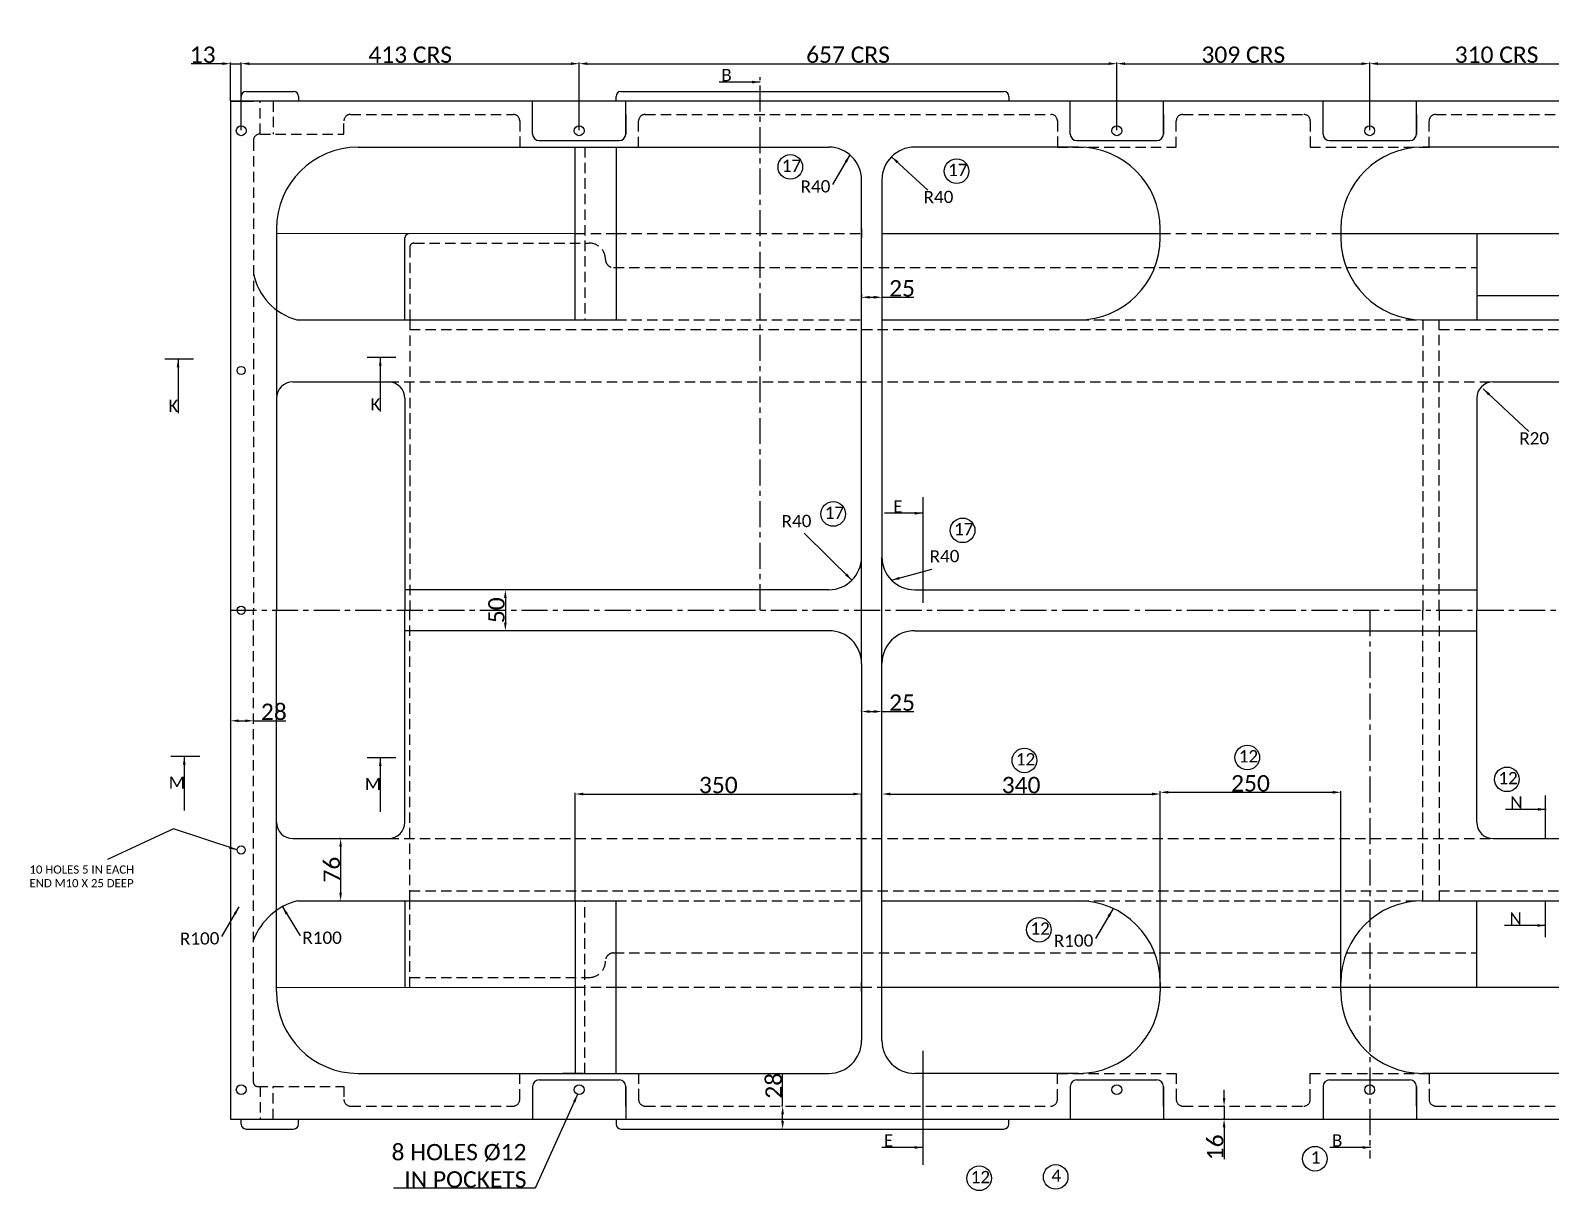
# Model space of a CAD drawing. Header units: millimetres. Extents: x -5330 to 2986, y -1292 to 4589.
# Drawn here: x 43 to 1901, y 1012 to 2430 of the extents above; entities that cross this region are included whole.
import ezdxf

# ---------------------------------------------------------------- set-up
doc = ezdxf.new("R2010")
doc.units = ezdxf.units.MM
doc.linetypes.add('CENTER', pattern=[50.8, 31.75, -6.35, 6.35, -6.35])
doc.linetypes.add('DASH2', pattern=[19.05, 12.7, -6.35])
for name, color, linetype in [('centre', 5, 'CENTER'), ('dot', 1, 'DASH2'), ('object', 7, 'Continuous')]:
    doc.layers.add(name, color=color, linetype=linetype)
doc.layers.add('dimension', color=2, linetype='Continuous', lineweight=25)
doc.styles.get("Standard").update_dxf_attribs({"font": 'calibril.ttf'})
doc.dimstyles.new('ISO-25', dxfattribs={"dimtxt": 20, "dimasz": 10, "dimexe": 1.25, "dimexo": 0.625, "dimtad": 1, "dimdsep": 46, "dimtxsty": 'Standard', "dimcen": 2.5, "dimclrt": 256, "dimadec": 0, "dimazin": 0, "dimtfac": 1, "dimtmove": 0, "dimatfit": 3, "dimfxl": 1, "dimtfillclr": 256, "dimarcsym": 0})

# ---------------------------------------------------------------- blocks, each defined once
blk = doc.blocks.new('*D143')
at = {"layer": 'Defpoints', "color": 0, "transparency": 16777216}
for p in [(962.6, 1114.9), (962.6, 1114.9), (962.6, 1086.9)]:
    blk.add_point(p, dxfattribs=at)
at = {"layer": 'dimension', "color": 0, "lineweight": -2, "transparency": 16777216}
for p, q in [((962.6, 1114.9), (962.6, 1154.7)), ((961.9, 1114.9), (961.3, 1114.9)), ((962.6, 1096.9), (962.6, 1104.9)), ((961.9, 1086.9), (961.3, 1086.9))]:
    blk.add_line(p, q, dxfattribs=at)
at = {"layer": 'dimension', "color": 0, "transparency": 16777216}
for points in [[(964.2, 1104.9), (960.9, 1104.9), (962.6, 1114.9)], [(960.9, 1096.9), (964.2, 1096.9), (962.6, 1086.9)]]:
    blk.add_solid(points, dxfattribs=at)
at = {"layer": 'dimension', "transparency": 16777216, "insert": (951.7, 1139.8), "char_height": 20, "attachment_point": 5, "rotation": 90}
blk.add_mtext('28', dxfattribs=at)
blk = doc.blocks.new('*D152')
at = {"layer": 'Defpoints', "color": 0, "transparency": 16777216}
for p in [(1502, 1114.9), (1502, 1098.9), (1502, 1098.9)]:
    blk.add_point(p, dxfattribs=at)
at = {"layer": 'dimension', "color": 0, "lineweight": -2, "transparency": 16777216}
for p, q in [((1502, 1124.9), (1502, 1134.9)), ((1501.4, 1114.9), (1500.8, 1114.9)), ((1502, 1114.9), (1502, 1098.9)), ((1501.4, 1098.9), (1500.8, 1098.9)), ((1502, 1088.9), (1502, 1050))]:
    blk.add_line(p, q, dxfattribs=at)
at = {"layer": 'dimension', "color": 0, "transparency": 16777216}
for points in [[(1500.4, 1124.9), (1503.7, 1124.9), (1502, 1114.9)], [(1503.7, 1088.9), (1500.4, 1088.9), (1502, 1098.9)]]:
    blk.add_solid(points, dxfattribs=at)
at = {"layer": 'dimension', "transparency": 16777216, "insert": (1491.2, 1064.5), "char_height": 20, "attachment_point": 5, "rotation": 90}
blk.add_mtext('16', dxfattribs=at)
blk = doc.blocks.new('*D153')
at = {"layer": 'Defpoints', "color": 0, "transparency": 16777216}
for p in [(422.5, 1441.9), (422.5, 1365.9), (422.5, 1365.9)]:
    blk.add_point(p, dxfattribs=at)
at = {"layer": 'dimension', "color": 0, "lineweight": -2, "transparency": 16777216}
for p, q in [((421.9, 1441.9), (421.2, 1441.9)), ((422.5, 1431.9), (422.5, 1375.9)), ((421.9, 1365.9), (421.2, 1365.9))]:
    blk.add_line(p, q, dxfattribs=at)
at = {"layer": 'dimension', "color": 0, "transparency": 16777216}
for points in [[(424.1, 1431.9), (420.8, 1431.9), (422.5, 1441.9)], [(420.8, 1375.9), (424.1, 1375.9), (422.5, 1365.9)]]:
    blk.add_solid(points, dxfattribs=at)
at = {"layer": 'dimension', "transparency": 16777216, "insert": (411.7, 1403.9), "char_height": 20, "attachment_point": 5, "rotation": 90}
blk.add_mtext('76', dxfattribs=at)
blk = doc.blocks.new('*D154')
at = {"layer": 'Defpoints', "color": 0, "transparency": 16777216}
for p in [(288, 1585.8), (316, 1585.8), (316, 1585.8)]:
    blk.add_point(p, dxfattribs=at)
at = {"layer": 'dimension', "color": 0, "lineweight": -2, "transparency": 16777216}
for p, q in [((288, 1586.4), (288, 1587.1)), ((298, 1585.8), (306, 1585.8)), ((316, 1586.4), (316, 1587.1)), ((316, 1585.8), (355.7, 1585.8))]:
    blk.add_line(p, q, dxfattribs=at)
at = {"layer": 'dimension', "color": 0, "transparency": 16777216}
for points in [[(298, 1587.5), (298, 1584.2), (288, 1585.8)], [(306, 1584.2), (306, 1587.5), (316, 1585.8)]]:
    blk.add_solid(points, dxfattribs=at)
at = {"layer": 'dimension', "transparency": 16777216, "insert": (340.9, 1596.7), "char_height": 20, "attachment_point": 5}
blk.add_mtext('28', dxfattribs=at)
blk = doc.blocks.new('*D155')
at = {"layer": 'Defpoints', "color": 0, "transparency": 16777216}
for p in [(623.8, 1745.9), (623.8, 1695.9), (623.8, 1695.9)]:
    blk.add_point(p, dxfattribs=at)
at = {"layer": 'dimension', "color": 0, "lineweight": -2, "transparency": 16777216}
for p, q in [((623.1, 1745.9), (622.5, 1745.9)), ((623.8, 1735.9), (623.8, 1705.9)), ((623.1, 1695.9), (622.5, 1695.9))]:
    blk.add_line(p, q, dxfattribs=at)
at = {"layer": 'dimension', "color": 0, "transparency": 16777216}
for points in [[(625.4, 1735.9), (622.1, 1735.9), (623.8, 1745.9)], [(622.1, 1705.9), (625.4, 1705.9), (623.8, 1695.9)]]:
    blk.add_solid(points, dxfattribs=at)
at = {"layer": 'dimension', "transparency": 16777216, "insert": (612.9, 1720.9), "char_height": 20, "attachment_point": 5, "rotation": 90}
blk.add_mtext('50', dxfattribs=at)
blk = doc.blocks.new('*D156')
at = {"layer": 'Defpoints', "color": 0, "transparency": 16777216}
for p in [(1059, 1597.1), (1084, 1597.1), (1084, 1597.1)]:
    blk.add_point(p, dxfattribs=at)
at = {"layer": 'dimension', "color": 0, "lineweight": -2, "transparency": 16777216}
for p, q in [((1059, 1597.7), (1059, 1598.4)), ((1084, 1597.7), (1084, 1598.4)), ((1069, 1597.1), (1074, 1597.1)), ((1084, 1597.1), (1123.1, 1597.1))]:
    blk.add_line(p, q, dxfattribs=at)
at = {"layer": 'dimension', "color": 0, "transparency": 16777216}
for points in [[(1069, 1598.8), (1069, 1595.5), (1059, 1597.1)], [(1074, 1595.5), (1074, 1598.8), (1084, 1597.1)]]:
    blk.add_solid(points, dxfattribs=at)
at = {"layer": 'dimension', "transparency": 16777216, "insert": (1108.5, 1608), "char_height": 20, "attachment_point": 5}
blk.add_mtext('25', dxfattribs=at)
blk = doc.blocks.new('*D157')
at = {"layer": 'Defpoints', "color": 0, "transparency": 16777216}
for p in [(1059, 1496.3), (709, 1365.9), (1059, 1365.9)]:
    blk.add_point(p, dxfattribs=at)
at = {"layer": 'dimension', "color": 0, "lineweight": -2, "transparency": 16777216}
for p, q in [((709, 1366.6), (709, 1497.6)), ((719, 1496.3), (1049, 1496.3)), ((1059, 1366.6), (1059, 1497.6))]:
    blk.add_line(p, q, dxfattribs=at)
at = {"layer": 'dimension', "color": 0, "transparency": 16777216}
for points in [[(719, 1498), (719, 1494.7), (709, 1496.3)], [(1049, 1494.7), (1049, 1498), (1059, 1496.3)]]:
    blk.add_solid(points, dxfattribs=at)
at = {"layer": 'dimension', "transparency": 16777216, "insert": (884, 1507.2), "char_height": 20, "attachment_point": 5}
blk.add_mtext('350', dxfattribs=at)
blk = doc.blocks.new('*D158')
at = {"layer": 'Defpoints', "color": 0, "transparency": 16777216}
for p in [(1424, 1496.3), (1084, 1260.4), (1424, 1260.4)]:
    blk.add_point(p, dxfattribs=at)
at = {"layer": 'dimension', "color": 0, "lineweight": -2, "transparency": 16777216}
for p, q in [((1084, 1261.1), (1084, 1497.6)), ((1094, 1496.3), (1414, 1496.3)), ((1424, 1261.1), (1424, 1497.6))]:
    blk.add_line(p, q, dxfattribs=at)
at = {"layer": 'dimension', "color": 0, "transparency": 16777216}
for points in [[(1094, 1498), (1094, 1494.7), (1084, 1496.3)], [(1414, 1494.7), (1414, 1498), (1424, 1496.3)]]:
    blk.add_solid(points, dxfattribs=at)
at = {"layer": 'dimension', "transparency": 16777216, "insert": (1254, 1507.2), "char_height": 20, "attachment_point": 5}
blk.add_mtext('340', dxfattribs=at)
blk = doc.blocks.new('*D159')
at = {"layer": 'Defpoints', "color": 0, "transparency": 16777216}
for p in [(1644.7, 1498.4), (1424, 1260.4), (1644.7, 1260.4)]:
    blk.add_point(p, dxfattribs=at)
at = {"layer": 'dimension', "color": 0, "lineweight": -2, "transparency": 16777216}
for p, q in [((1424, 1261.1), (1424, 1499.7)), ((1434, 1498.4), (1634.7, 1498.4)), ((1644.7, 1261), (1644.7, 1499.7))]:
    blk.add_line(p, q, dxfattribs=at)
at = {"layer": 'dimension', "color": 0, "transparency": 16777216}
for points in [[(1434, 1500.1), (1434, 1496.8), (1424, 1498.4)], [(1634.7, 1496.8), (1634.7, 1500.1), (1644.7, 1498.4)]]:
    blk.add_solid(points, dxfattribs=at)
at = {"layer": 'dimension', "transparency": 16777216, "insert": (1534.3, 1509.3), "char_height": 20, "attachment_point": 5, "rotation": 359.9985}
blk.add_mtext('250', dxfattribs=at)
blk = doc.blocks.new('*D162')
at = {"layer": 'Defpoints', "color": 0, "transparency": 16777216}
for p in [(1059, 2107.3), (1084, 2107.3), (1084, 2103.4)]:
    blk.add_point(p, dxfattribs=at)
at = {"layer": 'dimension', "color": 0, "lineweight": -2, "transparency": 16777216}
for p, q in [((1059, 2106.7), (1059, 2102.2)), ((1069, 2103.4), (1074, 2103.4)), ((1084, 2106.7), (1084, 2102.2)), ((1084, 2103.4), (1123.1, 2103.4))]:
    blk.add_line(p, q, dxfattribs=at)
at = {"layer": 'dimension', "color": 0, "transparency": 16777216}
for points in [[(1069, 2105.1), (1069, 2101.8), (1059, 2103.4)], [(1074, 2101.8), (1074, 2105.1), (1084, 2103.4)]]:
    blk.add_solid(points, dxfattribs=at)
at = {"layer": 'dimension', "transparency": 16777216, "insert": (1108.5, 2114.3), "char_height": 20, "attachment_point": 5}
blk.add_mtext('25', dxfattribs=at)
blk = doc.blocks.new('*D163')
at = {"layer": 'Defpoints', "color": 0, "transparency": 16777216}
for p in [(301, 2388.9), (288, 2342.9), (301, 2342.9)]:
    blk.add_point(p, dxfattribs=at)
at = {"layer": 'dimension', "color": 0, "lineweight": -2, "transparency": 16777216}
for p, q in [((278, 2388.9), (239.9, 2388.9)), ((288, 2343.6), (288, 2390.2)), ((288, 2388.9), (301, 2388.9)), ((301, 2343.6), (301, 2390.2)), ((311, 2388.9), (321, 2388.9))]:
    blk.add_line(p, q, dxfattribs=at)
at = {"layer": 'dimension', "color": 0, "transparency": 16777216}
for points in [[(278, 2387.3), (278, 2390.6), (288, 2388.9)], [(311, 2390.6), (311, 2387.3), (301, 2388.9)]]:
    blk.add_solid(points, dxfattribs=at)
at = {"layer": 'dimension', "transparency": 16777216, "insert": (253.9, 2399.8), "char_height": 20, "attachment_point": 5}
blk.add_mtext('13', dxfattribs=at)
blk = doc.blocks.new('*D164')
at = {"layer": 'Defpoints', "color": 0, "transparency": 16777216}
for p in [(714, 2388.9), (301, 2306.9), (714, 2306.9)]:
    blk.add_point(p, dxfattribs=at)
at = {"layer": 'dimension', "color": 0, "lineweight": -2, "transparency": 16777216}
for p, q in [((301, 2307.6), (301, 2390.2)), ((311, 2388.9), (704, 2388.9)), ((714, 2307.6), (714, 2390.2))]:
    blk.add_line(p, q, dxfattribs=at)
at = {"layer": 'dimension', "color": 0, "transparency": 16777216}
for points in [[(311, 2390.6), (311, 2387.3), (301, 2388.9)], [(704, 2387.3), (704, 2390.6), (714, 2388.9)]]:
    blk.add_solid(points, dxfattribs=at)
at = {"layer": 'dimension', "transparency": 16777216, "insert": (507.5, 2399.8), "char_height": 20, "attachment_point": 5}
blk.add_mtext('413 CRS', dxfattribs=at)
blk = doc.blocks.new('*D165')
at = {"layer": 'Defpoints', "color": 0, "transparency": 16777216}
for p in [(1371, 2388.9), (714, 2306.9), (1371, 2306.9)]:
    blk.add_point(p, dxfattribs=at)
at = {"layer": 'dimension', "color": 0, "lineweight": -2, "transparency": 16777216}
for p, q in [((714, 2307.6), (714, 2390.2)), ((724, 2388.9), (1361, 2388.9)), ((1371, 2307.6), (1371, 2390.2))]:
    blk.add_line(p, q, dxfattribs=at)
at = {"layer": 'dimension', "color": 0, "transparency": 16777216}
for points in [[(724, 2390.6), (724, 2387.3), (714, 2388.9)], [(1361, 2387.3), (1361, 2390.6), (1371, 2388.9)]]:
    blk.add_solid(points, dxfattribs=at)
at = {"layer": 'dimension', "transparency": 16777216, "insert": (1042.5, 2399.8), "char_height": 20, "attachment_point": 5}
blk.add_mtext('657 CRS', dxfattribs=at)
blk = doc.blocks.new('*D166')
at = {"layer": 'Defpoints', "color": 0, "transparency": 16777216}
for p in [(1680, 2388.9), (1371, 2306.9), (1680, 2306.9)]:
    blk.add_point(p, dxfattribs=at)
at = {"layer": 'dimension', "color": 0, "lineweight": -2, "transparency": 16777216}
for p, q in [((1371, 2307.6), (1371, 2390.2)), ((1381, 2388.9), (1670, 2388.9)), ((1680, 2307.6), (1680, 2390.2))]:
    blk.add_line(p, q, dxfattribs=at)
at = {"layer": 'dimension', "color": 0, "transparency": 16777216}
for points in [[(1381, 2390.6), (1381, 2387.3), (1371, 2388.9)], [(1670, 2387.3), (1670, 2390.6), (1680, 2388.9)]]:
    blk.add_solid(points, dxfattribs=at)
at = {"layer": 'dimension', "transparency": 16777216, "insert": (1525.5, 2399.8), "char_height": 20, "attachment_point": 5}
blk.add_mtext('309 CRS', dxfattribs=at)
blk = doc.blocks.new('*D167')
at = {"layer": 'Defpoints', "color": 0, "transparency": 16777216}
for p in [(1990, 2388.9), (1680, 2306.9), (1990, 2306.9)]:
    blk.add_point(p, dxfattribs=at)
at = {"layer": 'dimension', "color": 0, "lineweight": -2, "transparency": 16777216}
for p, q in [((1680, 2307.6), (1680, 2390.2)), ((1690, 2388.9), (1980, 2388.9)), ((1990, 2307.6), (1990, 2390.2))]:
    blk.add_line(p, q, dxfattribs=at)
at = {"layer": 'dimension', "color": 0, "transparency": 16777216}
for points in [[(1690, 2390.6), (1690, 2387.3), (1680, 2388.9)], [(1980, 2387.3), (1980, 2390.6), (1990, 2388.9)]]:
    blk.add_solid(points, dxfattribs=at)
at = {"layer": 'dimension', "transparency": 16777216, "insert": (1835, 2399.8), "char_height": 20, "attachment_point": 5}
blk.add_mtext('310 CRS', dxfattribs=at)

msp = doc.modelspace()

# ---------------------------------------------------------------- linework, layer by layer
at = {"layer": 'centre'}
for p, q in [((935.062, 1720.927), (935.062, 2372.359)), ((656.977, 2302.927), (656.977, 2326.927)), ((770.977, 2326.927), (770.977, 2302.927)), ((1313.977, 2302.927), (1313.977, 2326.927)), ((1427.977, 2326.927), (1427.977, 2302.927)), ((1622.977, 2302.927), (1622.977, 2326.927)), ((1736.977, 2326.927), (1736.977, 2302.927)), ((287.977, 1720.927), (2312.977, 1720.927)), ((1679.977, 1720.927), (1679.977, 1050.852)), ((656.977, 1138.927), (656.977, 1114.927)), ((770.977, 1114.927), (770.977, 1138.927)), ((1313.977, 1138.927), (1313.977, 1114.927)), ((1427.977, 1114.927), (1427.977, 1138.927)), ((1622.977, 1138.927), (1622.977, 1114.927)), ((1736.977, 1114.927), (1736.977, 1138.927))]:
    msp.add_line(p, q, dxfattribs=at)
at = {"layer": 'dimension'}
for p, q in [((242.762, 2027.747), (207.652, 2027.747)), ((489.867, 2029.664), (454.756, 2029.664)), ((1133.849, 1859.222), (1133.849, 1729.968)), ((250.312, 1542.279), (215.202, 1542.279)), ((489.867, 1540.635), (454.756, 1540.635)), ((1894.754, 1441.897), (1894.754, 1494.349)), ((1894.754, 1321.254), (1894.754, 1365.915)), ((1133.849, 1182.369), (1133.849, 1043.332))]:
    msp.add_line(p, q, dxfattribs=at)
for centre in [(971.983, 2262.738), (1175.134, 2257.551), (1024.382, 1838.619), (1182.529, 1818.581), (1257.993, 1537.357), (1530.372, 1540.969), (1847.61, 1514.266), (1275.774, 1330.422), (1613.009, 1050.631), (1202.779, 1026.696), (1296.256, 1028.404)]:
    msp.add_circle(centre, 15.039, dxfattribs=at)
at = {"layer": 'dot'}
for p, q in [((323.977, 2302.927), (323.977, 2342.927)), ((339.977, 2342.927), (339.977, 2302.927)), ((434.518, 2326.927), (633.337, 2326.927)), ((794.617, 2326.927), (1290.337, 2326.927)), ((1451.617, 2326.927), (1599.337, 2326.927)), ((1760.617, 2326.927), (1909.337, 2326.927)), ((426.518, 2302.927), (426.518, 2318.927)), ((641.337, 2318.927), (641.337, 2286.927)), ((786.617, 2286.927), (786.617, 2318.927)), ((1298.337, 2318.927), (1298.337, 2286.927)), ((1443.617, 2286.927), (1443.617, 2318.927)), ((1607.337, 2318.927), (1607.337, 2286.927)), ((1752.617, 2286.927), (1752.617, 2318.927)), ((315.977, 2302.927), (315.977, 2302.927)), ((315.977, 2294.927), (315.977, 1720.927)), ((323.977, 2302.927), (426.518, 2302.927)), ((641.337, 2286.927), (786.617, 2286.927)), ((720.977, 2286.927), (720.977, 2075.927)), ((1298.337, 2286.927), (1443.617, 2286.927)), ((1607.337, 2286.927), (1752.617, 2286.927)), ((708.977, 2181.427), (758.977, 2181.427)), ((758.977, 2181.427), (1058.977, 2181.427)), ((1423.977, 2181.427), (1644.688, 2181.433)), ((507.122, 2164.711), (507.122, 2075.927)), ((512.122, 2169.711), (726.122, 2169.711)), ((756.122, 2139.711), (1810.977, 2139.711)), ((507.122, 2075.927), (507.122, 1720.927)), ((507.122, 2063.927), (1744.688, 2063.927)), ((758.977, 2075.927), (1058.977, 2075.927)), ((758.977, 2075.927), (1058.977, 2075.927)), ((1323.977, 2075.927), (1744.688, 2075.938)), ((1744.688, 2075.938), (1744.688, 1720.927)), ((1764.688, 1720.927), (1764.688, 2075.938)), ((1764.688, 2063.927), (2244.79, 2063.927)), ((480.977, 1999.927), (1830.668, 1999.934)), ((315.977, 1143.927), (315.977, 1720.927)), ((507.122, 1365.927), (507.122, 1720.927)), ((1744.688, 1365.915), (1744.688, 1720.927)), ((1764.688, 1720.927), (1764.688, 1365.915)), ((480.977, 1441.927), (1830.668, 1441.92)), ((507.122, 1377.927), (1744.688, 1377.927)), ((1764.688, 1377.927), (2244.79, 1377.927)), ((507.122, 1260.142), (507.122, 1365.927)), ((720.977, 1154.927), (720.977, 1365.927)), ((758.977, 1365.927), (1058.977, 1365.927)), ((1323.977, 1365.927), (1744.688, 1365.915)), ((756.122, 1302.142), (1810.977, 1302.142)), ((746.122, 1292.142), (746.122, 1292.142)), ((507.122, 1272.142), (726.122, 1272.142)), ((708.977, 1260.427), (758.977, 1260.427)), ((758.977, 1260.427), (1058.977, 1260.427)), ((1058.977, 1260.427), (1083.977, 1260.427)), ((1423.977, 1260.427), (1644.688, 1260.421)), ((641.337, 1122.927), (641.337, 1154.927)), ((641.337, 1154.927), (786.617, 1154.927)), ((786.617, 1154.927), (786.617, 1122.927)), ((1298.337, 1122.927), (1298.337, 1154.927)), ((1298.337, 1154.927), (1443.617, 1154.927)), ((1443.617, 1154.927), (1443.617, 1122.927)), ((1607.337, 1122.927), (1607.337, 1154.927)), ((1607.337, 1154.927), (1752.617, 1154.927)), ((1752.617, 1154.927), (1752.617, 1122.927)), ((320.977, 1138.927), (426.518, 1138.927)), ((323.977, 1138.927), (323.977, 1098.927)), ((339.977, 1098.927), (339.977, 1138.927)), ((426.518, 1138.927), (426.518, 1122.927)), ((434.518, 1114.927), (633.337, 1114.927)), ((794.617, 1114.927), (1290.337, 1114.927)), ((1451.617, 1114.927), (1599.337, 1114.927)), ((1760.617, 1114.927), (1909.337, 1114.927))]:
    msp.add_line(p, q, dxfattribs=at)
for centre, radius, start, end in [((434.518, 2318.927), 8, 90, 180), ((633.337, 2318.927), 8, 0, 90), ((794.617, 2318.927), 8, 90, 180), ((1290.337, 2318.927), 8, 0, 90), ((1451.617, 2318.927), 8, 90, 180), ((1599.337, 2318.927), 8, 0, 90), ((1760.617, 2318.927), 8, 90, 180), ((323.977, 2294.927), 8, 90, 180), ((512.122, 2164.711), 5, 90, 180), ((726.122, 2149.711), 20, 0, 90), ((756.122, 2149.711), 10, 180, 270), ((756.122, 1292.142), 10, 90, 180), ((726.122, 1292.142), 20, 270, 360), ((320.977, 1143.927), 5, 180, 270), ((434.518, 1122.927), 8, 180, 270), ((633.337, 1122.927), 8, 270, 0), ((794.617, 1122.927), 8, 180, 270), ((1290.337, 1122.927), 8, 270, 0), ((1451.617, 1122.927), 8, 180, 270), ((1599.337, 1122.927), 8, 270, 0), ((1760.617, 1122.927), 8, 180, 270)]:
    msp.add_arc(centre, radius, start, end, dxfattribs=at)
at = {"layer": 'object'}
for p, q in [((2312.977, 2342.927), (287.977, 2342.927)), ((287.977, 2342.927), (287.977, 1098.927)), ((287.977, 2342.927), (315.977, 2342.927)), ((300.977, 2342.927), (300.977, 2348.927)), ((306.977, 2354.927), (364.977, 2354.927)), ((370.977, 2348.927), (370.977, 2342.927)), ((656.977, 2302.927), (656.977, 2342.927)), ((656.977, 2302.927), (656.977, 2342.927)), ((758.977, 2342.927), (758.977, 2348.927)), ((764.977, 2354.927), (1232.977, 2354.927)), ((770.977, 2302.927), (770.977, 2342.927)), ((770.977, 2302.927), (770.977, 2342.927)), ((1238.977, 2348.927), (1238.977, 2342.927)), ((1313.977, 2302.927), (1313.977, 2342.927)), ((1313.977, 2302.927), (1313.977, 2342.927)), ((1427.977, 2302.927), (1427.977, 2342.927)), ((1427.977, 2302.927), (1427.977, 2342.927)), ((1622.977, 2302.927), (1622.977, 2342.927)), ((1736.977, 2302.927), (1736.977, 2342.927)), ((443.977, 2286.927), (1018.977, 2286.927)), ((664.977, 2294.927), (762.977, 2294.927)), ((708.977, 2075.927), (708.977, 2286.927)), ((758.977, 2286.927), (758.977, 2075.927)), ((1323.977, 2286.927), (1123.977, 2286.927)), ((1323.977, 2286.927), (1123.977, 2286.927)), ((1321.977, 2294.927), (1419.977, 2294.927)), ((1630.977, 2294.927), (1728.977, 2294.927)), ((2156.156, 2286.927), (1744.688, 2286.927)), ((1058.977, 1655.927), (1058.977, 2246.927)), ((1083.977, 2246.927), (1083.977, 1785.927)), ((1083.977, 2246.927), (1083.977, 1785.927)), ((343.977, 2186.927), (344.291, 1983.459)), ((708.977, 2181.427), (343.986, 2180.863)), ((500.977, 2075.927), (501.114, 2176.12)), ((1058.977, 2186.927), (1058.977, 2175.927)), ((1083.977, 2181.427), (1423.977, 2181.427)), ((1423.977, 2175.927), (1423.977, 2186.927)), ((1423.977, 2175.927), (1423.977, 2186.927)), ((1644.688, 2186.927), (1644.688, 2175.938)), ((1644.688, 2181.433), (2256.156, 2181.433)), ((1810.977, 2181.433), (1810.977, 2075.938)), ((1810.977, 2105.698), (2226.866, 2105.228)), ((368.977, 2075.927), (758.977, 2075.927)), ((368.977, 2075.927), (758.977, 2075.927)), ((1083.977, 2075.927), (1323.977, 2075.927)), ((1083.977, 2075.927), (1323.977, 2075.927)), ((1744.688, 2075.938), (2156.156, 2075.938)), ((363.977, 1999.927), (480.977, 1999.927)), ((1830.668, 1999.934), (2191.748, 2000.06)), ((343.977, 1979.927), (343.977, 1720.927)), ((500.977, 1979.927), (500.977, 1720.927)), ((1810.675, 1979.934), (1810.675, 1720.927)), ((1083.977, 1194.927), (1083.977, 1785.927)), ((1018.977, 1745.927), (500.977, 1745.927)), ((1123.977, 1745.927), (1810.675, 1745.927)), ((343.977, 1461.927), (343.977, 1720.927)), ((500.977, 1461.927), (500.977, 1720.927)), ((1810.675, 1461.92), (1810.675, 1720.927)), ((1018.977, 1695.927), (500.977, 1695.927)), ((1123.977, 1695.927), (1810.675, 1695.927)), ((1058.977, 1655.927), (1058.977, 1194.927)), ((343.977, 1340.927), (343.977, 1461.927)), ((363.977, 1441.927), (480.977, 1441.927)), ((1830.668, 1441.92), (2191.748, 1441.793)), ((369.904, 1365.927), (758.977, 1365.927)), ((500.977, 1365.927), (501.122, 1260.142)), ((708.977, 1365.927), (708.977, 1154.927)), ((758.977, 1154.927), (758.977, 1365.927)), ((1083.977, 1365.927), (1323.977, 1365.927)), ((1744.688, 1365.915), (2156.156, 1365.915)), ((1810.977, 1260.421), (1810.977, 1365.915)), ((343.977, 1254.927), (343.977, 1340.927)), ((1058.977, 1254.927), (1058.977, 1265.927)), ((1423.977, 1265.927), (1423.977, 1254.927)), ((1644.688, 1254.927), (1644.688, 1265.915)), ((343.977, 1259.927), (708.977, 1260.427)), ((1083.977, 1260.427), (1423.977, 1260.427)), ((1644.688, 1260.421), (2256.156, 1260.421)), ((443.977, 1154.927), (1018.977, 1154.927)), ((718.977, 1154.927), (693.977, 1154.927)), ((708.977, 1154.927), (758.977, 1154.927)), ((1323.977, 1154.927), (1123.977, 1154.927)), ((2156.156, 1154.927), (1744.688, 1154.927)), ((656.977, 1138.927), (656.977, 1098.927)), ((656.977, 1138.927), (656.977, 1098.927)), ((664.977, 1146.927), (762.977, 1146.927)), ((770.977, 1138.927), (770.977, 1098.927)), ((770.977, 1138.927), (770.977, 1098.927)), ((1313.977, 1138.927), (1313.977, 1098.927)), ((1313.977, 1138.927), (1313.977, 1098.927)), ((1321.977, 1146.927), (1419.977, 1146.927)), ((1427.977, 1138.927), (1427.977, 1098.927)), ((1427.977, 1138.927), (1427.977, 1098.927)), ((1622.977, 1138.927), (1622.977, 1098.927)), ((1630.977, 1146.927), (1728.977, 1146.927)), ((1736.977, 1138.927), (1736.977, 1098.927)), ((287.977, 1098.927), (2312.977, 1098.927)), ((300.977, 1092.927), (300.977, 1098.927)), ((315.977, 1098.927), (315.977, 1098.927)), ((370.977, 1092.927), (370.977, 1098.927)), ((758.977, 1098.927), (758.977, 1092.927)), ((1238.977, 1092.927), (1238.977, 1098.927)), ((306.977, 1086.927), (364.977, 1086.927)), ((764.977, 1086.927), (1232.977, 1086.927))]:
    msp.add_line(p, q, dxfattribs=at)
for centre, radius in [((300.977, 2306.927), 6), ((713.977, 2306.927), 6), ((1370.977, 2306.927), 6), ((1679.977, 2306.927), 6), ((300.977, 2013.927), 5), ((300.977, 1720.927), 5), ((300.977, 1427.927), 5), ((300.977, 1134.927), 6), ((713.977, 1134.927), 6), ((1370.977, 1134.927), 6), ((1679.977, 1134.927), 6)]:
    msp.add_circle(centre, radius, dxfattribs=at)
for centre, radius, start, end in [((306.977, 2348.927), 6, 90, 180), ((364.977, 2348.927), 6, 0, 90), ((764.977, 2348.927), 6, 90, 180), ((1232.977, 2348.927), 6, 0, 90), ((443.977, 2186.927), 100, 90, 180), ((664.977, 2302.927), 8, 180, 270), ((762.977, 2302.927), 8, 270, 0), ((1018.977, 2246.927), 40, 0, 90), ((1123.977, 2246.927), 40, 90, 180), ((1123.977, 2246.927), 40, 90, 180), ((1321.977, 2302.927), 8, 180, 270), ((1323.977, 2186.927), 100, 0, 90), ((1323.977, 2186.927), 100, 0, 90), ((1419.977, 2302.927), 8, 270, 0), ((1630.977, 2302.927), 8, 180, 270), ((1744.688, 2186.927), 100, 90, 180), ((1728.977, 2302.927), 8, 270, 0), ((506.114, 2176.113), 5, 90.088554, 179.921513), ((1323.977, 2175.927), 100, 270, 0), ((1323.977, 2175.927), 100, 270, 0), ((1744.688, 2175.938), 100, 180, 270), ((388.02, 2146.901), 73.484, 191.366278, 254.980707), ((363.977, 1979.927), 20, 90, 180), ((480.977, 1979.927), 20, 0, 90), ((1830.675, 1979.934), 20, 90.020022, 180), ((1018.977, 1785.927), 40, 270, 0), ((1123.977, 1785.927), 40, 180, 270), ((1018.977, 1655.927), 40, 0, 90), ((1123.977, 1655.927), 40, 90, 180), ((363.977, 1461.927), 20, 180, 270), ((480.977, 1461.927), 20, 270, 0), ((1830.675, 1461.92), 20, 180, 269.979978), ((389.647, 1289.403), 79.03, 104.466636, 158.776766), ((1323.977, 1265.927), 100, 0, 90), ((1744.688, 1265.915), 100, 90, 180), ((443.977, 1254.927), 100, 180, 270), ((1323.977, 1254.927), 100, 270, 0), ((1744.688, 1254.927), 100, 180, 270), ((1018.977, 1194.927), 40, 270, 0), ((1123.977, 1194.927), 40, 180, 270), ((664.977, 1138.927), 8, 90, 180), ((762.977, 1138.927), 8, 0, 90), ((1321.977, 1138.927), 8, 90, 180), ((1419.977, 1138.927), 8, 0, 90), ((1630.977, 1138.927), 8, 90, 180), ((1728.977, 1138.927), 8, 0, 90), ((306.977, 1092.927), 6, 180, 270), ((364.977, 1092.927), 6, 270, 0), ((764.977, 1092.927), 6, 180, 270), ((1232.977, 1092.927), 6, 270, 0)]:
    msp.add_arc(centre, radius, start, end, dxfattribs=at)

# ---------------------------------------------------------------- texts
at = {"layer": 'dimension', "attachment_point": 1}
for s, insert, char_height, width in [('{           \\H6x;B}', (877.972, 2382.493), 2.5, 38.24496), ('{17}', (961.562, 2271.73), 15, 21.33515), ('{17}', (1164.714, 2266.543), 15, 21.33515), ('{ \\H0.166667x;    \\H6x;\\P   K   }', (196.106, 2003.198), 15, 27.72259), ('{ \\H0.166667x;    \\H6x;\\P   K   }', (443.21, 2005.114), 15, 27.72259), ('{17}', (1013.961, 1847.611), 15, 21.33515), ('{                        \\H6x;E}', (1076.591, 1855.268), 2.5, 38.24496), ('{17}', (1172.108, 1827.573), 15, 21.33515), ('{12}', (1247.572, 1546.349), 15, 21.33515), ('{12}', (1519.951, 1549.961), 15, 21.33515), ('{12}', (1837.19, 1523.257), 15, 21.33515), ('{ \\H0.166667x;    \\H6x;M   }', (203.655, 1517.73), 15, 27.72259), ('{ \\H0.166667x;    \\H6x;M   }', (443.21, 1516.086), 15, 27.72259), ('{               \\H6x;N}', (1838.526, 1493.623), 2.5, 38.24496), ('{10 HOLES 5 IN EACH\\PEND M10 X 25 DEEP}', (42.301, 1409.035), 10, 169.2559), ('{12}', (1265.353, 1339.414), 15, 21.33515), ('{               \\H6x;N}', (1837.53, 1351.74), 2.5, 38.24496), ('{R100}', (375.745, 1328.236), 15, 42.63372), ('{           \\H6x;E}', (1076.625, 1080.435), 2.5, 38.24496), ('{           \\H6x;B}', (1624.153, 1080.435), 2.5, 38.24496), ('{ 1}', (1602.588, 1059.623), 15, 21.33515), ('{12}', (1192.359, 1035.688), 15, 21.33515), ('{ 4}', (1285.835, 1037.396), 15, 21.33515)]:
    msp.add_mtext(s, dxfattribs=dict(at, insert=insert, char_height=char_height, width=width))
at = {"layer": 'dimension', "char_height": 15, "width": 42.63372, "attachment_point": 3, "rotation": 0.73929}
for s, insert in [('{R40}', (1020.84, 2246.643)), ('{\\pxt3;\\H0.166667x;       \\H6x;R40  }', (1171.128, 2233.69)), ('{R20}', (1899.024, 1938.753)), ('{\\pxt3;\\H0.166667x;       \\H6x;R40  }', (997.628, 1837.618)), ('{\\pxt3;\\H0.166667x;       \\H6x;R40  }', (1178.522, 1794.72)), ('{R100}', (274.246, 1327.582)), ('{R100}', (1342.165, 1324.924))]:
    msp.add_mtext(s, dxfattribs=dict(at, insert=insert))
at = {"layer": 'dimension', "insert": (649.593, 1015.091), "char_height": 20, "attachment_point": 9}
msp.add_mtext('8 HOLES %%C12\\PIN POCKETS', dxfattribs=at)

# ---------------------------------------------------------------- dimensions: what is measured, and where the dimension line sits
at = {"layer": 'dimension'}
for base, p1, p2, override, picture, middle in [((713.977, 2388.927), (300.977, 2306.927), (713.977, 2306.927), {"dimpost": '<> CRS'}, '*D164', (507.477, 2399.762)), ((1370.977, 2388.927), (713.977, 2306.927), (1370.977, 2306.927), {"dimpost": '<> CRS'}, '*D165', (1042.477, 2399.762)), ((1679.977, 2388.927), (1370.977, 2306.927), (1679.977, 2306.927), {"dimpost": '<> CRS'}, '*D166', (1525.477, 2399.762)), ((1989.977, 2388.927), (1679.977, 2306.927), (1989.977, 2306.927), {"dimpost": '<> CRS'}, '*D167', (1834.977, 2399.762)), ((300.977, 2388.927), (287.977, 2342.927), (300.977, 2342.927), {"dimjust": 1}, '*D163', (253.942, 2399.762))]:
    dim = msp.add_linear_dim(base=base, p1=p1, p2=p2, dimstyle='ISO-25', override=override, dxfattribs=at)
    dim.commit()
    dim.dimension.update_dxf_attribs({"geometry": picture, "text_midpoint": middle})
for base, p1, p2, picture, middle in [((1083.977, 2103.428), (1058.977, 2107.347), (1083.977, 2107.347), '*D162', (1108.542, 2114.263)), ((1083.977, 1597.125), (1058.977, 1597.125), (1083.977, 1597.125), '*D156', (1108.542, 1607.96)), ((315.977, 1585.821), (287.977, 1585.821), (315.977, 1585.821), '*D154', (340.852, 1596.656)), ((1058.977, 1496.317), (708.977, 1365.927), (1058.977, 1365.927), '*D157', (883.977, 1507.152))]:
    dim = msp.add_linear_dim(base=base, p1=p1, p2=p2, dimstyle='ISO-25', dxfattribs=at)
    dim.commit()
    dim.dimension.update_dxf_attribs({"geometry": picture, "text_midpoint": middle})
for base, p1, p2, picture, middle in [((623.754, 1695.927), (623.754, 1745.927), (623.754, 1695.927), '*D155', (612.919, 1720.927)), ((422.477, 1365.927), (422.477, 1441.927), (422.477, 1365.927), '*D153', (411.652, 1403.927)), ((962.562, 1114.927), (962.562, 1086.927), (962.562, 1114.927), '*D143', (951.727, 1139.802)), ((1502.039, 1098.927), (1502.039, 1114.927), (1502.039, 1098.927), '*D152', (1491.214, 1064.482))]:
    dim = msp.add_linear_dim(base=base, p1=p1, p2=p2, angle=90, dimstyle='ISO-25', dxfattribs=at)
    dim.commit()
    dim.dimension.update_dxf_attribs({"geometry": picture, "text_midpoint": middle})
dim = msp.add_aligned_dim(p1=(1083.977, 1260.427), p2=(1423.977, 1260.427), distance=235.891, dimstyle='ISO-25', dxfattribs=at)
dim.commit()
dim.dimension.update_dxf_attribs({"geometry": '*D158', "text_midpoint": (1253.977, 1507.152)})
dim = msp.add_aligned_dim(p1=(1423.977, 1260.427), p2=(1644.688, 1260.421), distance=238, text='250', dimstyle='ISO-25', dxfattribs=at)
dim.commit()
dim.dimension.update_dxf_attribs({"geometry": '*D159', "text_midpoint": (1534.339, 1509.259)})

# ---------------------------------------------------------------- leaders
for points in [[(935.196, 2366.437), (885.196, 2366.437)], [(1044.892, 2277.323), (1023.415, 2241.451)], [(1095.693, 2275.211), (1139.822, 2234.136)], [(223.828, 2027.747), (223.828, 1961.734)], [(470.932, 2029.664), (470.932, 1963.651)], [(1818.531, 1991.572), (1874.38, 1939.242)], [(1134.098, 1839.495), (1086.914, 1839.495)], [(1047.261, 1757.642), (989.07, 1815.204)], [(1095.693, 1757.642), (1144.863, 1770.96)], [(231.378, 1542.279), (231.378, 1476.266)], [(470.932, 1540.635), (470.932, 1474.622)], [(1895.75, 1477.567), (1845.75, 1477.567)], [(295.977, 1427.927), (218.231, 1453.586), (137.472, 1416.312)], [(298.298, 1358.262), (276.821, 1322.39)], [(351.299, 1358.604), (373.238, 1323.012)], [(1366.218, 1355.605), (1344.74, 1319.732)], [(1894.754, 1335.684), (1844.754, 1335.684)], [(1133.849, 1064.379), (1083.849, 1064.379)], [(1681.377, 1064.379), (1631.377, 1064.379)]]:
    msp.add_leader(points, dimstyle='ISO-25', dxfattribs=at)
at = {"layer": 'dimension', "annotation_type": 0, "has_hookline": 1, "hookline_direction": 1, "text_width": 162.308}
msp.add_leader([(712.036, 1129.249), (660.218, 1014.466), (650.218, 1014.466)], dimstyle='ISO-25', dxfattribs=at)

doc.saveas('drawing.dxf')
